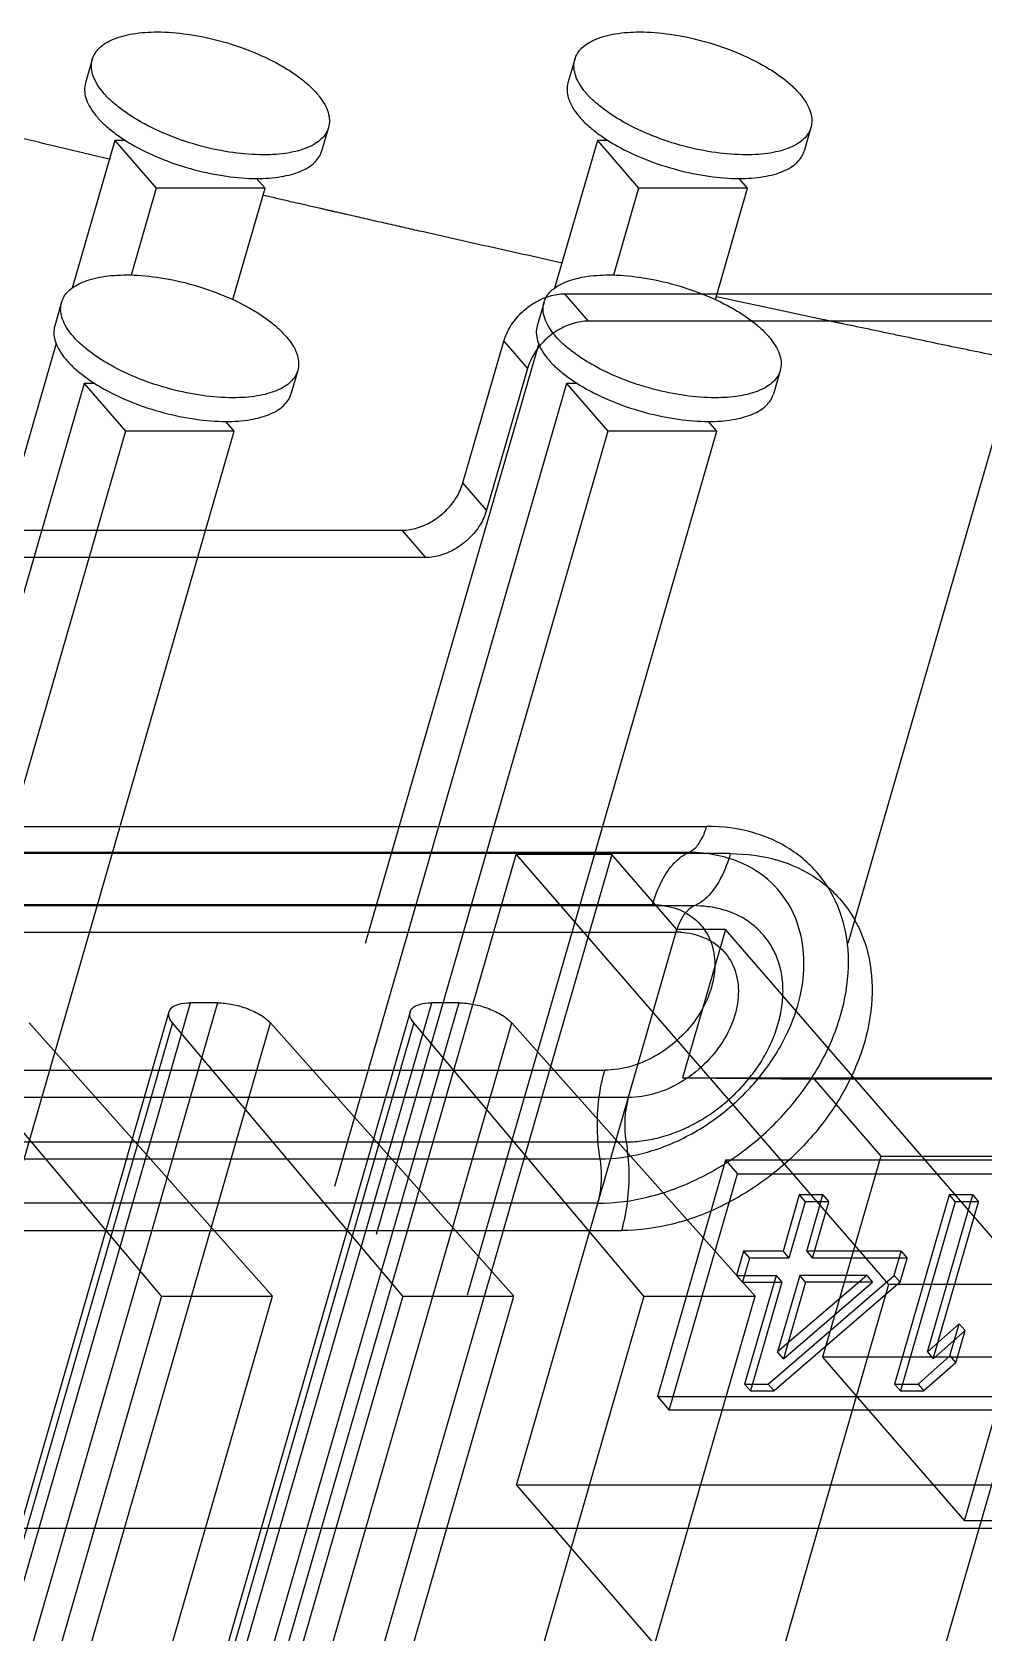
# Model space of a CAD drawing. Header units: millimetres. Extents: x -1 to 407, y -1 to 283.
# Drawn here: x 202.087 to 202.958, y 181.601 to 183.066 of the extents above; entities that cross this region are included whole.
import ezdxf

# ---------------------------------------------------------------- set-up
doc = ezdxf.new("R2010")
doc.units = ezdxf.units.MM
doc.header["$LTSCALE"] = 23.1
doc.layers.get('0').update_dxf_attribs({"linetype": 'CONTINUOUS'})
for name, color, linetype in [('001-PCB', 7, 'CONTINUOUS'), ('_154401', 7, 'CONTINUOUS'), ('_178923', 7, 'CONTINUOUS'), ('_192206', 7, 'CONTINUOUS'), ('_27301', 7, 'CONTINUOUS'), ('_350949', 7, 'CONTINUOUS'), ('_367183', 7, 'CONTINUOUS'), ('_372860', 7, 'CONTINUOUS'), ('_426325', 7, 'CONTINUOUS'), ('_47108', 7, 'CONTINUOUS')]:
    doc.layers.add(name, color=color, linetype=linetype)

msp = doc.modelspace()

# ---------------------------------------------------------------- linework, layer by layer
at = {"color": 6, "linetype": 'Continuous'}
for p, q in [((202.596, 182.8014), (202.5743, 182.8264)), ((202.5743, 182.8264), (203.3538, 182.8264)), ((203.3754, 182.8014), (202.596, 182.8014)), ((202.481, 182.6532), (202.5185, 182.7831)), ((202.5185, 182.7831), (202.5402, 182.7581)), ((202.5402, 182.7581), (202.5027, 182.6282)), ((202.5027, 182.6282), (202.481, 182.6532)), ((200.7798, 182.6099), (202.4252, 182.6099)), ((202.4252, 182.6099), (202.4469, 182.5849)), ((202.4469, 182.5849), (200.8014, 182.5849)), ((203.164, 182.4254), (202.564, 180.347)), ((200.3443, 182.3387), (202.7042, 182.3387)), ((202.6876, 182.3147), (200.3277, 182.3147)), ((202.7258, 182.3137), (200.3659, 182.3137)), ((202.6174, 182.3129), (202.2361, 180.9923)), ((202.3047, 181.5335), (202.5297, 182.3129)), ((202.5297, 182.3129), (202.8707, 181.9192)), ((202.6174, 182.3129), (202.5297, 182.3129)), ((202.6769, 182.2442), (202.6174, 182.3129)), ((202.6546, 182.2669), (200.2947, 182.2669)), ((202.6928, 182.2658), (200.3328, 182.2658)), ((202.6989, 182.2656), (202.6948, 182.2658)), ((202.6996, 182.2656), (202.6989, 182.2656)), ((200.3163, 182.2419), (202.6762, 182.2419)), ((202.53, 181.7354), (202.6769, 182.2442)), ((202.7213, 182.2442), (202.6769, 182.2442)), ((202.7213, 182.2442), (202.6821, 182.1084)), ((203.0027, 181.9192), (202.7213, 182.2442)), ((202.2119, 182.1688), (201.9916, 181.4059)), ((202.0098, 181.4085), (202.2317, 182.1771)), ((202.2564, 182.1771), (202.0345, 181.4085)), ((202.4327, 182.1688), (202.2125, 181.4059)), ((202.2306, 181.4085), (202.4525, 182.1771)), ((202.2564, 182.1771), (202.2317, 182.1771)), ((202.4772, 182.1771), (202.2553, 181.4085)), ((202.4772, 182.1771), (202.4525, 182.1771)), ((202.205, 181.9084), (201.9944, 182.1586)), ((202.2152, 182.1586), (201.9969, 181.4025)), ((202.084, 182.1586), (202.3068, 181.9084)), ((202.0866, 181.4025), (202.3049, 182.1586)), ((202.4259, 181.9084), (202.2152, 182.1586)), ((202.436, 182.1586), (202.2178, 181.4025)), ((202.3049, 182.1586), (202.5276, 181.9084)), ((202.3074, 181.4025), (202.5257, 182.1586)), ((202.6467, 181.9084), (202.436, 182.1586)), ((202.5257, 182.1586), (202.7485, 181.9084)), ((200.2509, 182.1153), (202.6108, 182.1153)), ((202.6821, 182.1084), (202.8025, 182.1071)), ((202.6821, 182.1084), (203.0068, 182.1084)), ((202.8025, 182.1071), (202.8635, 182.0367)), ((203.1273, 182.1071), (202.8025, 182.1071)), ((202.6325, 182.0903), (200.2726, 182.0903)), ((200.2705, 182.0497), (202.6304, 182.0497)), ((200.2467, 182.0341), (202.6066, 182.0341)), ((202.8635, 182.0367), (202.8103, 181.8527)), ((202.8635, 182.0367), (203.1882, 182.0367)), ((202.7215, 182.0331), (202.659, 181.8166)), ((202.6698, 181.8041), (202.7323, 182.0206)), ((202.7215, 182.0331), (202.7323, 182.0206)), ((203.1545, 182.0331), (202.7215, 182.0331)), ((202.7323, 182.0206), (203.1654, 182.0206)), ((202.6045, 181.9935), (200.2446, 181.9935)), ((202.7889, 182.0011), (202.7741, 181.9495)), ((202.7944, 181.9948), (202.7795, 181.9432)), ((202.7889, 182.0011), (202.7944, 181.9948)), ((202.8106, 182.0011), (202.7889, 182.0011)), ((202.816, 181.9948), (202.7944, 181.9948)), ((202.7957, 181.9495), (202.8106, 182.0011)), ((202.8011, 181.9432), (202.816, 181.9948)), ((202.8106, 182.0011), (202.816, 181.9948)), ((202.9261, 182.0011), (202.8761, 181.8279)), ((202.9315, 181.9948), (202.8815, 181.8216)), ((202.9062, 181.8573), (202.9477, 182.0011)), ((202.9116, 181.8511), (202.9531, 181.9948)), ((202.9261, 182.0011), (202.9315, 181.9948)), ((202.9477, 182.0011), (202.9261, 182.0011)), ((202.9531, 181.9948), (202.9315, 181.9948)), ((202.9477, 182.0011), (202.9531, 181.9948)), ((200.2663, 181.9685), (202.6262, 181.9685)), ((202.738, 181.9495), (202.7316, 181.9274)), ((202.738, 181.9495), (202.7434, 181.9432)), ((202.7741, 181.9495), (202.738, 181.9495)), ((202.7741, 181.9495), (202.7795, 181.9432)), ((202.7957, 181.9495), (202.8011, 181.9432)), ((202.8823, 181.9495), (202.7957, 181.9495)), ((202.8759, 181.9274), (202.8823, 181.9495)), ((202.8823, 181.9495), (202.8877, 181.9432)), ((202.7434, 181.9432), (202.737, 181.9211)), ((202.7795, 181.9432), (202.7434, 181.9432)), ((202.8877, 181.9432), (202.8011, 181.9432)), ((202.8813, 181.9211), (202.8877, 181.9432)), ((202.8707, 181.9192), (202.6957, 181.313)), ((202.7316, 181.9274), (202.737, 181.9211)), ((202.7316, 181.9274), (202.7677, 181.9274)), ((202.737, 181.9211), (202.7731, 181.9211)), ((202.7677, 181.9274), (202.7389, 181.8279)), ((202.7731, 181.9211), (202.7444, 181.8216)), ((202.7606, 181.8279), (202.8759, 181.9274)), ((202.8813, 181.9211), (202.766, 181.8216)), ((202.7677, 181.9274), (202.7731, 181.9211)), ((202.7893, 181.9274), (202.7691, 181.8573)), ((202.8507, 181.9274), (202.7691, 181.8573)), ((202.7947, 181.9211), (202.7745, 181.8511)), ((202.7745, 181.8511), (202.8561, 181.9211)), ((202.7947, 181.9211), (202.7893, 181.9274)), ((202.8507, 181.9274), (202.7893, 181.9274)), ((202.8561, 181.9211), (202.7947, 181.9211)), ((202.8507, 181.9274), (202.8561, 181.9211)), ((203.0027, 181.9192), (202.8707, 181.9192)), ((202.8813, 181.9211), (202.8759, 181.9274)), ((202.9402, 181.7027), (203.0027, 181.9192)), ((202.205, 181.9084), (202.0332, 181.313)), ((202.1349, 181.313), (202.3068, 181.9084)), ((202.205, 181.9084), (202.3068, 181.9084)), ((202.4259, 181.9084), (202.254, 181.313)), ((202.3558, 181.313), (202.5276, 181.9084)), ((202.4259, 181.9084), (202.5276, 181.9084)), ((202.6467, 181.9084), (202.4748, 181.313)), ((202.5766, 181.313), (202.7485, 181.9084)), ((202.6467, 181.9084), (202.7485, 181.9084)), ((202.9353, 181.8831), (202.9062, 181.8573)), ((202.9116, 181.8511), (202.9407, 181.8769)), ((202.9268, 181.8537), (202.9353, 181.8831)), ((202.9322, 181.8474), (202.9407, 181.8769)), ((202.9353, 181.8831), (202.9407, 181.8769)), ((202.7745, 181.8511), (202.7691, 181.8573)), ((202.9062, 181.8573), (202.9116, 181.8511)), ((202.8103, 181.8527), (202.9402, 181.7027)), ((203.1351, 181.8527), (202.8103, 181.8527)), ((202.8977, 181.8279), (202.9268, 181.8537)), ((202.9322, 181.8474), (202.9031, 181.8216)), ((202.9268, 181.8537), (202.9322, 181.8474)), ((202.659, 181.8166), (202.6698, 181.8041)), ((202.659, 181.8166), (203.092, 181.8166)), ((202.7389, 181.8279), (202.7444, 181.8216)), ((202.7389, 181.8279), (202.7606, 181.8279)), ((202.7444, 181.8216), (202.766, 181.8216)), ((202.7606, 181.8279), (202.766, 181.8216)), ((202.8815, 181.8216), (202.8761, 181.8279)), ((202.8761, 181.8279), (202.8977, 181.8279)), ((202.8815, 181.8216), (202.9031, 181.8216)), ((202.8977, 181.8279), (202.9031, 181.8216)), ((203.1029, 181.8041), (202.6698, 181.8041)), ((202.53, 181.7354), (202.6816, 181.5604)), ((203.1741, 181.7354), (202.53, 181.7354)), ((203.265, 181.7027), (202.9402, 181.7027))]:
    msp.add_line(p, q, dxfattribs=at)
for centre, radius, start, end in [((202.6877, 182.1779), 0.1369, 86.2904, 90.012), ((202.6762, 182.1679), 0.074, 86.636, 89.9635)]:
    msp.add_arc(centre, radius, start, end, dxfattribs=at)
for points, knots in [([(202.5185, 182.7831), (202.5199, 182.7878), (202.5242, 182.7971), (202.5338, 182.8091), (202.546, 182.8186), (202.5598, 182.8248), (202.5696, 182.8264), (202.5743, 182.8264)], [0, 0, 0, 0, 0.196011, 0.401543, 0.609144, 0.810762, 1, 1, 1, 1]), ([(202.596, 182.8014), (202.5913, 182.8014), (202.5815, 182.7998), (202.5677, 182.7936), (202.5554, 182.7841), (202.5458, 182.7721), (202.5416, 182.7628), (202.5402, 182.7581)], [0, 0, 0, 0, 0.189263, 0.390894, 0.598495, 0.804014, 1, 1, 1, 1]), ([(202.4252, 182.6099), (202.43, 182.6099), (202.4398, 182.6115), (202.4535, 182.6178), (202.4658, 182.6273), (202.4754, 182.6393), (202.4797, 182.6485), (202.481, 182.6532)], [0, 0, 0, 0, 0.189263, 0.390894, 0.598495, 0.804014, 1, 1, 1, 1]), ([(202.5027, 182.6282), (202.5013, 182.6235), (202.4971, 182.6143), (202.4874, 182.6023), (202.4752, 182.5928), (202.4614, 182.5865), (202.4516, 182.5849), (202.4469, 182.5849)], [0, 0, 0, 0, 0.196011, 0.401543, 0.609144, 0.810762, 1, 1, 1, 1]), ([(202.6045, 181.9935), (202.6202, 181.9935), (202.6525, 181.9979), (202.699, 182.0154), (202.7423, 182.0428), (202.7798, 182.0782), (202.8091, 182.1194), (202.8282, 182.1638), (202.8359, 182.2087), (202.8314, 182.2512), (202.8142, 182.2886), (202.7853, 182.3174), (202.7471, 182.3351), (202.7187, 182.3387), (202.7042, 182.3387)], [0, 0, 0, 0, 0.085354, 0.176037, 0.269785, 0.3637, 0.456022, 0.543863, 0.625818, 0.702083, 0.774238, 0.84598, 0.920531, 1, 1, 1, 1]), ([(202.6876, 182.3147), (202.6901, 182.3158), (202.695, 182.3196), (202.7005, 182.328), (202.7031, 182.3349), (202.7042, 182.3387)], [0, 0, 0, 0, 0.26963, 0.601802, 1, 1, 1, 1]), ([(202.6066, 182.0341), (202.62, 182.0341), (202.6483, 182.0381), (202.6889, 182.0545), (202.7263, 182.0801), (202.7572, 182.1126), (202.7798, 182.1494), (202.7925, 182.1881), (202.7945, 182.2257), (202.7852, 182.2603), (202.7646, 182.2891), (202.7335, 182.3085), (202.7091, 182.3136), (202.6965, 182.3145)], [0, 0, 0, 0, 0.091618, 0.193992, 0.2977, 0.399719, 0.499661, 0.591285, 0.676323, 0.754647, 0.832035, 0.913682, 1, 1, 1, 1]), ([(202.7258, 182.3137), (202.7403, 182.3137), (202.7686, 182.3101), (202.8065, 182.2927), (202.8353, 182.2643), (202.8527, 182.2274), (202.8576, 182.185), (202.8503, 182.1402), (202.8315, 182.0957), (202.8024, 182.0543), (202.7649, 182.0185), (202.7213, 181.9907), (202.6744, 181.9729), (202.6419, 181.9685), (202.6262, 181.9685)], [0, 0, 0, 0, 0.079193, 0.153077, 0.224106, 0.295691, 0.371752, 0.453585, 0.541191, 0.633457, 0.727996, 0.822743, 0.914322, 1, 1, 1, 1]), ([(202.6546, 182.2669), (202.6568, 182.2744), (202.6619, 182.288), (202.6728, 182.3049), (202.6826, 182.3126), (202.6876, 182.3147)], [0, 0, 0, 0, 0.393549, 0.726569, 1, 1, 1, 1]), ([(202.7258, 182.3137), (202.7237, 182.3062), (202.7185, 182.2925), (202.7076, 182.2756), (202.6978, 182.2679), (202.6928, 182.2658)], [0, 0, 0, 0, 0.393549, 0.726569, 1, 1, 1, 1]), ([(202.6546, 182.2669), (202.6622, 182.2669), (202.677, 182.2646), (202.6959, 182.2535), (202.7083, 182.2359), (202.7129, 182.214), (202.7095, 182.1904), (202.6989, 182.1671), (202.6822, 182.1461), (202.6608, 182.1293), (202.6366, 182.1182), (202.6192, 182.1153), (202.6108, 182.1153)], [0, 0, 0, 0, 0.094861, 0.182105, 0.266584, 0.355552, 0.453357, 0.559542, 0.670943, 0.784228, 0.895716, 1, 1, 1, 1]), ([(202.6304, 182.0497), (202.6358, 182.0497), (202.6468, 182.0505), (202.6632, 182.054), (202.6796, 182.0597), (202.6956, 182.0675), (202.7109, 182.0772), (202.7251, 182.0886), (202.738, 182.1015), (202.7493, 182.1155), (202.7587, 182.1305), (202.766, 182.1461), (202.7711, 182.1619), (202.7739, 182.1777), (202.7743, 182.193), (202.7723, 182.2077), (202.7678, 182.2213), (202.761, 182.2335), (202.7521, 182.2441), (202.7412, 182.2528), (202.7286, 182.2595), (202.7145, 182.2639), (202.7047, 182.2653), (202.6996, 182.2656)], [0, 0, 0, 0, 0.047857, 0.097621, 0.149054, 0.201803, 0.255448, 0.309534, 0.363549, 0.41698, 0.469367, 0.520311, 0.569498, 0.616749, 0.66204, 0.705511, 0.747479, 0.78844, 0.829025, 0.869908, 0.911717, 0.954966, 1, 1, 1, 1]), ([(202.6928, 182.2658), (202.6903, 182.2648), (202.6854, 182.261), (202.6799, 182.2525), (202.6773, 182.2457), (202.6762, 182.2419)], [0, 0, 0, 0, 0.26963, 0.601802, 1, 1, 1, 1]), ([(202.6805, 182.2417), (202.6876, 182.2413), (202.7015, 182.2383), (202.7192, 182.2269), (202.7307, 182.2091), (202.7344, 182.1873), (202.7307, 182.1637), (202.7195, 182.1407), (202.7026, 182.12), (202.6814, 182.1036), (202.6576, 182.0931), (202.6407, 182.0903), (202.6325, 182.0903)], [0, 0, 0, 0, 0.090541, 0.175823, 0.260777, 0.351493, 0.450716, 0.558782, 0.672454, 0.786246, 0.896143, 1, 1, 1, 1]), ([(202.2152, 182.1586), (202.2135, 182.1607), (202.2106, 182.165), (202.2132, 182.1729), (202.2215, 182.1765), (202.2279, 182.1771), (202.2317, 182.1771)], [0, 0, 0, 0, 0.238335, 0.424436, 0.663353, 1, 1, 1, 1]), ([(202.2564, 182.1771), (202.2609, 182.1771), (202.2703, 182.176), (202.2837, 182.1722), (202.2956, 182.1665), (202.3023, 182.1615), (202.3049, 182.1586)], [0, 0, 0, 0, 0.258863, 0.530231, 0.785705, 1, 1, 1, 1]), ([(202.436, 182.1586), (202.4343, 182.1607), (202.4314, 182.165), (202.434, 182.1729), (202.4424, 182.1765), (202.4487, 182.1771), (202.4525, 182.1771)], [0, 0, 0, 0, 0.238335, 0.424436, 0.663353, 1, 1, 1, 1]), ([(202.4772, 182.1771), (202.4818, 182.1771), (202.4912, 182.176), (202.5046, 182.1722), (202.5164, 182.1665), (202.5232, 182.1615), (202.5257, 182.1586)], [0, 0, 0, 0, 0.258863, 0.530231, 0.785705, 1, 1, 1, 1]), ([(202.6066, 182.0341), (202.6051, 182.0431), (202.6035, 182.0615), (202.6049, 182.0889), (202.6084, 182.1068), (202.6108, 182.1153)], [0, 0, 0, 0, 0.335441, 0.674678, 1, 1, 1, 1]), ([(202.6325, 182.0903), (202.6313, 182.0861), (202.6295, 182.0772), (202.6288, 182.0635), (202.6296, 182.0543), (202.6304, 182.0497)], [0, 0, 0, 0, 0.321066, 0.660217, 1, 1, 1, 1]), ([(202.6304, 182.0497), (202.6319, 182.0407), (202.6335, 182.0222), (202.6321, 181.9949), (202.6286, 181.977), (202.6262, 181.9685)], [0, 0, 0, 0, 0.335437, 0.674676, 1, 1, 1, 1]), ([(202.6045, 181.9935), (202.6057, 181.9977), (202.6075, 182.0066), (202.6082, 182.0202), (202.6074, 182.0295), (202.6066, 182.0341)], [0, 0, 0, 0, 0.321079, 0.660227, 1, 1, 1, 1])]:
    msp.add_open_spline(points, degree=3, knots=knots, dxfattribs=at)
at = {"layer": '001-PCB', "color": 4, "linetype": 'Continuous'}
for p, q in [((202.1585, 182.9494), (202.1043, 182.9623)), ((202.7829, 182.8087), (202.7131, 182.8237))]:
    msp.add_line(p, q, dxfattribs=at)
at = {"layer": '001-PCB', "color": 7, "linetype": 'Continuous'}
msp.add_line((189.8132, 181.696), (226.6193, 181.696), dxfattribs=at)
at = {"layer": '001-PCB', "color": 4, "linetype": 'Continuous'}
for points, knots in [([(202.1043, 182.9623), (202.0973, 182.964), (202.0832, 182.9673), (202.0621, 182.9724), (202.0445, 182.9767), (202.0304, 182.9801), (202.0199, 182.9826), (202.0111, 182.9848), (202.004, 182.9865), (201.9987, 182.9878), (201.9935, 182.989), (201.9891, 182.9901), (201.9855, 182.991), (201.9833, 182.9915), (201.9816, 182.9919), (201.9803, 182.9923), (201.9792, 182.9925), (201.9784, 182.9927), (201.9779, 182.9928), (201.9777, 182.9929), (201.9772, 182.993), (201.9766, 182.9931), (201.9756, 182.9934), (201.9742, 182.9937), (201.9725, 182.9941), (201.9703, 182.9947), (201.9674, 182.9954), (201.9629, 182.9965), (201.9573, 182.9979), (201.9505, 182.9996), (201.9437, 183.0012), (201.9346, 183.0034), (201.9278, 183.0051), (201.9233, 183.0062)], [0, 0, 0, 0, 0.125, 0.25, 0.375, 0.4375, 0.5, 0.5625, 0.59375, 0.625, 0.65625, 0.6875, 0.703125, 0.71875, 0.726562, 0.734375, 0.742188, 0.746094, 0.748047, 0.75, 0.751953, 0.753906, 0.757812, 0.765625, 0.773438, 0.78125, 0.796875, 0.8125, 0.84375, 0.875, 0.90625, 0.9375, 1, 1, 1, 1]), ([(202.5718, 182.8546), (202.5506, 182.8593), (202.519, 182.8663), (202.4767, 182.8758), (202.4503, 182.8818), (202.4292, 182.8866), (202.416, 182.8896), (202.4054, 182.892), (202.3975, 182.8938), (202.3896, 182.8956), (202.3817, 182.8974), (202.3751, 182.8989), (202.3704, 182.9), (202.3678, 182.9006), (202.3658, 182.901), (202.3642, 182.9014), (202.3629, 182.9017), (202.362, 182.9019), (202.3614, 182.902), (202.3609, 182.9021), (202.3606, 182.9022), (202.3602, 182.9023), (202.3593, 182.9025), (202.3581, 182.9028), (202.3562, 182.9032), (202.3538, 182.9038), (202.3499, 182.9047), (202.3451, 182.9058), (202.3393, 182.9071), (202.3315, 182.9089), (202.3218, 182.9111), (202.3102, 182.9138), (202.3025, 182.9156), (202.2986, 182.9165)], [0, 0, 0, 0, 0.25, 0.375, 0.5, 0.5625, 0.625, 0.65625, 0.6875, 0.71875, 0.75, 0.78125, 0.796875, 0.804688, 0.8125, 0.820312, 0.824219, 0.828125, 0.830078, 0.832031, 0.833008, 0.833984, 0.835938, 0.839844, 0.84375, 0.851562, 0.859375, 0.875, 0.890625, 0.90625, 0.9375, 0.96875, 1, 1, 1, 1]), ([(202.988, 182.7657), (202.9793, 182.7675), (202.9617, 182.7712), (202.9353, 182.7766), (202.9089, 182.7821), (202.887, 182.7867), (202.8694, 182.7904), (202.8562, 182.7932), (202.843, 182.7959), (202.8331, 182.798), (202.8265, 182.7994), (202.8238, 182.8), (202.8216, 182.8005), (202.8193, 182.8009), (202.817, 182.8014), (202.8141, 182.8021), (202.8103, 182.8029), (202.8056, 182.8039), (202.7999, 182.8051), (202.7923, 182.8067), (202.7866, 182.8079), (202.7829, 182.8087)], [0, 0, 0, 0, 0.125, 0.25, 0.375, 0.5, 0.5625, 0.625, 0.6875, 0.75, 0.765625, 0.78125, 0.789062, 0.796875, 0.8125, 0.828125, 0.84375, 0.875, 0.90625, 0.9375, 1, 1, 1, 1])]:
    msp.add_open_spline(points, degree=3, knots=knots, dxfattribs=at)
at = {"layer": '_154401', "color": 7, "linetype": 'Continuous'}
for p, q in [((202.1624, 182.9668), (202.1233, 182.8316)), ((202.1624, 182.9668), (202.2003, 182.9231)), ((202.1723, 182.9668), (202.1624, 182.9668)), ((202.2999, 182.9231), (202.2922, 182.9319)), ((202.2003, 182.9231), (202.1773, 182.8435)), ((202.2999, 182.9231), (202.2003, 182.9231)), ((202.2704, 182.8211), (202.2999, 182.9231)), ((202.1087, 182.781), (201.95, 182.2313))]:
    msp.add_line(p, q, dxfattribs=at)
at = {"layer": '_178923', "color": 7, "linetype": 'Continuous'}
for p, q in [((202.1418, 183.0411), (202.1355, 183.0195)), ((202.358, 182.9787), (202.3517, 182.9571))]:
    msp.add_line(p, q, dxfattribs=at)
for points, knots in [([(202.1418, 183.0411), (202.1423, 183.043), (202.1441, 183.0469), (202.1483, 183.0519), (202.154, 183.0562), (202.1612, 183.0598), (202.1696, 183.0626), (202.183, 183.0655), (202.1937, 183.0662), (202.2012, 183.0662)], [0, 0, 0, 0, 0.088157, 0.18175, 0.285073, 0.400852, 0.530404, 0.673957, 1, 1, 1, 1]), ([(202.2012, 183.0662), (202.2104, 183.0662), (202.2297, 183.0646), (202.2584, 183.0587), (202.2866, 183.0494), (202.3085, 183.0392), (202.324, 183.0299), (202.3341, 183.0226), (202.3426, 183.0152), (202.3495, 183.0076), (202.3546, 183.0001), (202.3579, 182.9927), (202.3591, 182.9855), (202.3586, 182.9808), (202.358, 182.9787)], [0, 0, 0, 0, 0.142918, 0.296343, 0.451407, 0.599048, 0.667515, 0.731209, 0.789465, 0.841866, 0.888347, 0.929332, 0.965918, 1, 1, 1, 1]), ([(202.2986, 182.9537), (202.2893, 182.9537), (202.2701, 182.9552), (202.2413, 182.9611), (202.2132, 182.9704), (202.1913, 182.9806), (202.1757, 182.99), (202.1657, 182.9972), (202.1571, 183.0046), (202.1503, 183.0122), (202.1451, 183.0197), (202.1419, 183.0271), (202.1406, 183.0344), (202.1412, 183.039), (202.1418, 183.0411)], [0, 0, 0, 0, 0.142918, 0.296343, 0.451407, 0.599048, 0.667515, 0.731209, 0.789465, 0.841866, 0.888347, 0.929332, 0.965918, 1, 1, 1, 1]), ([(202.1355, 183.0195), (202.1349, 183.0173), (202.1344, 183.0127), (202.1356, 183.0055), (202.1389, 182.9981), (202.144, 182.9905), (202.1509, 182.983), (202.1594, 182.9755), (202.1695, 182.9683), (202.185, 182.9589), (202.2069, 182.9487), (202.2351, 182.9395), (202.2638, 182.9336), (202.2831, 182.932), (202.2923, 182.932)], [0, 0, 0, 0, 0.034082, 0.070668, 0.111653, 0.158134, 0.210535, 0.268791, 0.332485, 0.400952, 0.548593, 0.703656, 0.857081, 1, 1, 1, 1]), ([(202.358, 182.9787), (202.3574, 182.9768), (202.3557, 182.9729), (202.3514, 182.9679), (202.3457, 182.9636), (202.3386, 182.96), (202.3301, 182.9572), (202.3168, 182.9543), (202.306, 182.9537), (202.2986, 182.9537)], [0, 0, 0, 0, 0.088157, 0.18175, 0.285073, 0.400852, 0.530404, 0.673957, 1, 1, 1, 1]), ([(202.2923, 182.932), (202.2998, 182.932), (202.3105, 182.9327), (202.3239, 182.9355), (202.3323, 182.9384), (202.3395, 182.9419), (202.3452, 182.9463), (202.3494, 182.9513), (202.3511, 182.9551), (202.3517, 182.9571)], [0, 0, 0, 0, 0.326042, 0.469594, 0.599146, 0.714926, 0.818249, 0.911842, 1, 1, 1, 1])]:
    msp.add_open_spline(points, degree=3, knots=knots, dxfattribs=at)
at = {"layer": '_192206', "color": 7, "linetype": 'Continuous'}
msp.add_line((202.9921, 182.781), (202.8334, 182.2313), dxfattribs=at)
at = {"layer": '_27301', "color": 7, "linetype": 'Continuous'}
for p, q in [((202.1136, 182.8186), (202.1074, 182.797)), ((202.3298, 182.7562), (202.3236, 182.7346))]:
    msp.add_line(p, q, dxfattribs=at)
for points, knots in [([(202.1136, 182.8186), (202.1142, 182.8205), (202.1159, 182.8244), (202.1202, 182.8294), (202.1259, 182.8337), (202.133, 182.8373), (202.1414, 182.8401), (202.1548, 182.843), (202.1656, 182.8437), (202.173, 182.8437)], [0, 0, 0, 0, 0.088157, 0.18175, 0.285073, 0.400852, 0.530404, 0.673957, 1, 1, 1, 1]), ([(202.173, 182.8437), (202.1823, 182.8437), (202.2015, 182.8421), (202.2303, 182.8362), (202.2584, 182.8269), (202.2803, 182.8167), (202.2959, 182.8074), (202.3059, 182.8001), (202.3144, 182.7927), (202.3213, 182.7851), (202.3265, 182.7776), (202.3297, 182.7702), (202.331, 182.763), (202.3304, 182.7583), (202.3298, 182.7562)], [0, 0, 0, 0, 0.142918, 0.296343, 0.451407, 0.599048, 0.667515, 0.731209, 0.789465, 0.841866, 0.888347, 0.929332, 0.965918, 1, 1, 1, 1]), ([(202.2704, 182.7312), (202.2612, 182.7312), (202.2419, 182.7327), (202.2132, 182.7386), (202.185, 182.7479), (202.1631, 182.7581), (202.1476, 182.7675), (202.1375, 182.7747), (202.129, 182.7821), (202.1221, 182.7897), (202.117, 182.7972), (202.1137, 182.8046), (202.1125, 182.8119), (202.113, 182.8165), (202.1136, 182.8186)], [0, 0, 0, 0, 0.142918, 0.296343, 0.451407, 0.599048, 0.667515, 0.731209, 0.789465, 0.841866, 0.888347, 0.929332, 0.965918, 1, 1, 1, 1]), ([(202.1074, 182.797), (202.1068, 182.7948), (202.1062, 182.7902), (202.1075, 182.783), (202.1107, 182.7756), (202.1159, 182.768), (202.1228, 182.7605), (202.1313, 182.753), (202.1413, 182.7458), (202.1569, 182.7364), (202.1788, 182.7262), (202.2069, 182.717), (202.2357, 182.7111), (202.2549, 182.7095), (202.2642, 182.7095)], [0, 0, 0, 0, 0.034082, 0.070668, 0.111653, 0.158134, 0.210535, 0.268791, 0.332485, 0.400952, 0.548593, 0.703656, 0.857081, 1, 1, 1, 1]), ([(202.3298, 182.7562), (202.3293, 182.7543), (202.3275, 182.7504), (202.3233, 182.7454), (202.3176, 182.7411), (202.3104, 182.7375), (202.302, 182.7347), (202.2886, 182.7318), (202.2779, 182.7312), (202.2704, 182.7312)], [0, 0, 0, 0, 0.088157, 0.18175, 0.285073, 0.400852, 0.530404, 0.673957, 1, 1, 1, 1]), ([(202.2642, 182.7095), (202.2716, 182.7095), (202.2824, 182.7102), (202.2958, 182.713), (202.3042, 182.7159), (202.3113, 182.7194), (202.317, 182.7238), (202.3213, 182.7288), (202.323, 182.7326), (202.3236, 182.7346)], [0, 0, 0, 0, 0.326042, 0.469594, 0.599146, 0.714926, 0.818249, 0.911842, 1, 1, 1, 1])]:
    msp.add_open_spline(points, degree=3, knots=knots, dxfattribs=at)
at = {"layer": '_350949', "color": 7, "linetype": 'Continuous'}
for p, q in [((202.6041, 182.9668), (202.565, 182.8316)), ((202.6041, 182.9668), (202.6419, 182.9231)), ((202.614, 182.9668), (202.6041, 182.9668)), ((202.7415, 182.9231), (202.7339, 182.9319)), ((202.6419, 182.9231), (202.619, 182.8435)), ((202.7415, 182.9231), (202.6419, 182.9231)), ((202.7121, 182.8211), (202.7415, 182.9231)), ((202.5504, 182.781), (202.3917, 182.2313))]:
    msp.add_line(p, q, dxfattribs=at)
at = {"layer": '_367183', "color": 7, "linetype": 'Continuous'}
for p, q in [((202.1342, 182.7443), (201.9219, 182.0088)), ((202.1342, 182.7443), (202.1721, 182.7006)), ((202.1442, 182.7443), (202.1342, 182.7443)), ((202.2717, 182.7006), (202.2641, 182.7094)), ((202.1721, 182.7006), (201.9598, 181.965)), ((202.0434, 181.9097), (202.2717, 182.7006)), ((202.2717, 182.7006), (202.1721, 182.7006))]:
    msp.add_line(p, q, dxfattribs=at)
at = {"layer": '_372860', "color": 7, "linetype": 'Continuous'}
for p, q in [((202.5759, 182.7443), (202.3636, 182.0088)), ((202.5759, 182.7443), (202.6138, 182.7006)), ((202.5858, 182.7443), (202.5759, 182.7443)), ((202.7134, 182.7006), (202.7057, 182.7094)), ((202.6138, 182.7006), (202.4015, 181.965)), ((202.4851, 181.9097), (202.7134, 182.7006)), ((202.7134, 182.7006), (202.6138, 182.7006))]:
    msp.add_line(p, q, dxfattribs=at)
at = {"layer": '_426325', "color": 7, "linetype": 'Continuous'}
for p, q in [((202.5835, 183.0411), (202.5772, 183.0195)), ((202.7996, 182.9787), (202.7934, 182.9571))]:
    msp.add_line(p, q, dxfattribs=at)
for points, knots in [([(202.5835, 183.0411), (202.584, 183.043), (202.5858, 183.0469), (202.59, 183.0519), (202.5957, 183.0562), (202.6028, 183.0598), (202.6113, 183.0626), (202.6246, 183.0655), (202.6354, 183.0662), (202.6428, 183.0662)], [0, 0, 0, 0, 0.088157, 0.18175, 0.285073, 0.400852, 0.530404, 0.673957, 1, 1, 1, 1]), ([(202.6428, 183.0662), (202.6521, 183.0662), (202.6713, 183.0646), (202.7001, 183.0587), (202.7282, 183.0494), (202.7501, 183.0392), (202.7657, 183.0299), (202.7757, 183.0226), (202.7843, 183.0152), (202.7912, 183.0076), (202.7963, 183.0001), (202.7995, 182.9927), (202.8008, 182.9855), (202.8002, 182.9808), (202.7996, 182.9787)], [0, 0, 0, 0, 0.142918, 0.296343, 0.451407, 0.599048, 0.667515, 0.731209, 0.789465, 0.841866, 0.888347, 0.929332, 0.965918, 1, 1, 1, 1]), ([(202.7403, 182.9537), (202.731, 182.9537), (202.7118, 182.9552), (202.683, 182.9611), (202.6548, 182.9704), (202.633, 182.9806), (202.6174, 182.99), (202.6074, 182.9972), (202.5988, 183.0046), (202.5919, 183.0122), (202.5868, 183.0197), (202.5836, 183.0271), (202.5823, 183.0344), (202.5828, 183.039), (202.5835, 183.0411)], [0, 0, 0, 0, 0.142918, 0.296343, 0.451407, 0.599048, 0.667515, 0.731209, 0.789465, 0.841866, 0.888347, 0.929332, 0.965918, 1, 1, 1, 1]), ([(202.5772, 183.0195), (202.5766, 183.0173), (202.576, 183.0127), (202.5773, 183.0055), (202.5806, 182.9981), (202.5857, 182.9905), (202.5926, 182.983), (202.6011, 182.9755), (202.6112, 182.9683), (202.6267, 182.9589), (202.6486, 182.9487), (202.6768, 182.9395), (202.7055, 182.9336), (202.7247, 182.932), (202.734, 182.932)], [0, 0, 0, 0, 0.034082, 0.070668, 0.111653, 0.158134, 0.210535, 0.268791, 0.332485, 0.400952, 0.548593, 0.703656, 0.857081, 1, 1, 1, 1]), ([(202.7996, 182.9787), (202.7991, 182.9768), (202.7973, 182.9729), (202.7931, 182.9679), (202.7874, 182.9636), (202.7802, 182.96), (202.7718, 182.9572), (202.7584, 182.9543), (202.7477, 182.9537), (202.7403, 182.9537)], [0, 0, 0, 0, 0.088157, 0.18175, 0.285073, 0.400852, 0.530404, 0.673957, 1, 1, 1, 1]), ([(202.734, 182.932), (202.7414, 182.932), (202.7522, 182.9327), (202.7656, 182.9355), (202.774, 182.9384), (202.7811, 182.9419), (202.7869, 182.9463), (202.7911, 182.9513), (202.7928, 182.9551), (202.7934, 182.9571)], [0, 0, 0, 0, 0.326042, 0.469594, 0.599146, 0.714926, 0.818249, 0.911842, 1, 1, 1, 1])]:
    msp.add_open_spline(points, degree=3, knots=knots, dxfattribs=at)
at = {"layer": '_47108', "color": 7, "linetype": 'Continuous'}
for p, q in [((202.5553, 182.8186), (202.5491, 182.797)), ((202.7715, 182.7562), (202.7652, 182.7346))]:
    msp.add_line(p, q, dxfattribs=at)
for points, knots in [([(202.5553, 182.8186), (202.5559, 182.8205), (202.5576, 182.8244), (202.5618, 182.8294), (202.5676, 182.8337), (202.5747, 182.8373), (202.5831, 182.8401), (202.5965, 182.843), (202.6073, 182.8437), (202.6147, 182.8437)], [0, 0, 0, 0, 0.088157, 0.18175, 0.285073, 0.400852, 0.530404, 0.673957, 1, 1, 1, 1]), ([(202.6147, 182.8437), (202.624, 182.8437), (202.6432, 182.8421), (202.6719, 182.8362), (202.7001, 182.8269), (202.722, 182.8167), (202.7375, 182.8074), (202.7476, 182.8001), (202.7561, 182.7927), (202.763, 182.7851), (202.7681, 182.7776), (202.7714, 182.7702), (202.7727, 182.763), (202.7721, 182.7583), (202.7715, 182.7562)], [0, 0, 0, 0, 0.142918, 0.296343, 0.451407, 0.599048, 0.667515, 0.731209, 0.789465, 0.841866, 0.888347, 0.929332, 0.965918, 1, 1, 1, 1]), ([(202.7121, 182.7312), (202.7028, 182.7312), (202.6836, 182.7327), (202.6549, 182.7386), (202.6267, 182.7479), (202.6048, 182.7581), (202.5893, 182.7675), (202.5792, 182.7747), (202.5707, 182.7821), (202.5638, 182.7897), (202.5587, 182.7972), (202.5554, 182.8046), (202.5541, 182.8119), (202.5547, 182.8165), (202.5553, 182.8186)], [0, 0, 0, 0, 0.142918, 0.296343, 0.451407, 0.599048, 0.667515, 0.731209, 0.789465, 0.841866, 0.888347, 0.929332, 0.965918, 1, 1, 1, 1]), ([(202.5491, 182.797), (202.5484, 182.7948), (202.5479, 182.7902), (202.5492, 182.783), (202.5524, 182.7756), (202.5575, 182.768), (202.5644, 182.7605), (202.573, 182.753), (202.583, 182.7458), (202.5986, 182.7364), (202.6205, 182.7262), (202.6486, 182.717), (202.6774, 182.7111), (202.6966, 182.7095), (202.7059, 182.7095)], [0, 0, 0, 0, 0.034082, 0.070668, 0.111653, 0.158134, 0.210535, 0.268791, 0.332485, 0.400952, 0.548593, 0.703656, 0.857081, 1, 1, 1, 1]), ([(202.7715, 182.7562), (202.7709, 182.7543), (202.7692, 182.7504), (202.765, 182.7454), (202.7592, 182.7411), (202.7521, 182.7375), (202.7437, 182.7347), (202.7303, 182.7318), (202.7195, 182.7312), (202.7121, 182.7312)], [0, 0, 0, 0, 0.088157, 0.18175, 0.285073, 0.400852, 0.530404, 0.673957, 1, 1, 1, 1]), ([(202.7059, 182.7095), (202.7133, 182.7095), (202.724, 182.7102), (202.7374, 182.713), (202.7459, 182.7159), (202.753, 182.7194), (202.7587, 182.7238), (202.7629, 182.7288), (202.7647, 182.7326), (202.7652, 182.7346)], [0, 0, 0, 0, 0.326042, 0.469594, 0.599146, 0.714926, 0.818249, 0.911842, 1, 1, 1, 1])]:
    msp.add_open_spline(points, degree=3, knots=knots, dxfattribs=at)

doc.saveas('drawing.dxf')
